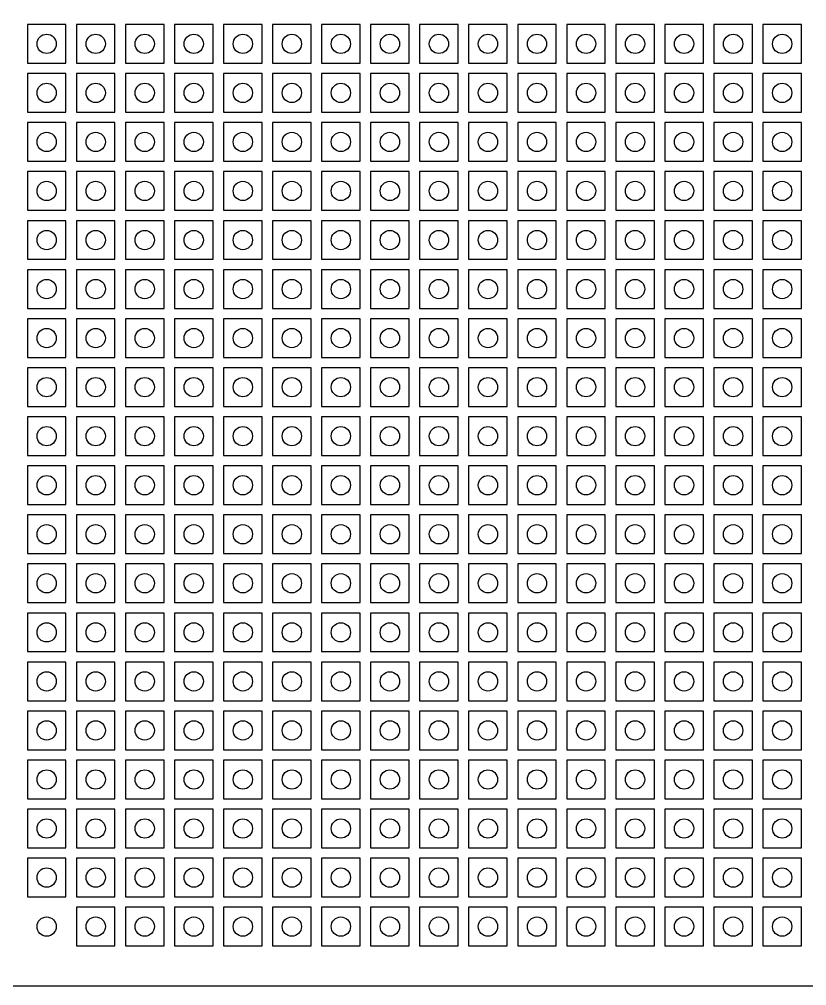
# Model space of a CAD drawing. Header units: millimetres. Extents: x 0 to 526, y 0 to 196.
# Drawn here: x 80 to 120.8, y 0 to 50 of the extents above; entities that cross this region are included whole.
import ezdxf

# ---------------------------------------------------------------- set-up
doc = ezdxf.new("R2010")
doc.units = ezdxf.units.MM

msp = doc.modelspace()

# ---------------------------------------------------------------- linework, layer by layer
for points in [[(0, 0), (0, 0), (160, 0), (160, 0), (160, 100), (160, 100), (0, 100), (0, 100)], [(80.416, 47.78), (80.416, 47.78), (82.416, 47.78), (82.416, 47.78), (82.416, 49.78), (82.416, 49.78), (80.416, 49.78), (80.416, 49.78)], [(82.956, 47.78), (82.956, 47.78), (84.956, 47.78), (84.956, 47.78), (84.956, 49.78), (84.956, 49.78), (82.956, 49.78), (82.956, 49.78)], [(85.496, 47.78), (85.496, 47.78), (87.496, 47.78), (87.496, 47.78), (87.496, 49.78), (87.496, 49.78), (85.496, 49.78), (85.496, 49.78)], [(88.036, 47.78), (88.036, 47.78), (90.036, 47.78), (90.036, 47.78), (90.036, 49.78), (90.036, 49.78), (88.036, 49.78), (88.036, 49.78)], [(90.576, 47.78), (90.576, 47.78), (92.576, 47.78), (92.576, 47.78), (92.576, 49.78), (92.576, 49.78), (90.576, 49.78), (90.576, 49.78)], [(93.116, 47.78), (93.116, 47.78), (95.116, 47.78), (95.116, 47.78), (95.116, 49.78), (95.116, 49.78), (93.116, 49.78), (93.116, 49.78)], [(95.656, 47.78), (95.656, 47.78), (97.656, 47.78), (97.656, 47.78), (97.656, 49.78), (97.656, 49.78), (95.656, 49.78), (95.656, 49.78)], [(98.196, 47.78), (98.196, 47.78), (100.196, 47.78), (100.196, 47.78), (100.196, 49.78), (100.196, 49.78), (98.196, 49.78), (98.196, 49.78)], [(100.736, 47.78), (100.736, 47.78), (102.736, 47.78), (102.736, 47.78), (102.736, 49.78), (102.736, 49.78), (100.736, 49.78), (100.736, 49.78)], [(103.276, 47.78), (103.276, 47.78), (105.276, 47.78), (105.276, 47.78), (105.276, 49.78), (105.276, 49.78), (103.276, 49.78), (103.276, 49.78)], [(105.816, 47.78), (105.816, 47.78), (107.816, 47.78), (107.816, 47.78), (107.816, 49.78), (107.816, 49.78), (105.816, 49.78), (105.816, 49.78)], [(108.356, 47.78), (108.356, 47.78), (110.356, 47.78), (110.356, 47.78), (110.356, 49.78), (110.356, 49.78), (108.356, 49.78), (108.356, 49.78)], [(110.896, 47.78), (110.896, 47.78), (112.896, 47.78), (112.896, 47.78), (112.896, 49.78), (112.896, 49.78), (110.896, 49.78), (110.896, 49.78)], [(113.436, 47.78), (113.436, 47.78), (115.436, 47.78), (115.436, 47.78), (115.436, 49.78), (115.436, 49.78), (113.436, 49.78), (113.436, 49.78)], [(115.976, 47.78), (115.976, 47.78), (117.976, 47.78), (117.976, 47.78), (117.976, 49.78), (117.976, 49.78), (115.976, 49.78), (115.976, 49.78)], [(118.516, 47.78), (118.516, 47.78), (120.516, 47.78), (120.516, 47.78), (120.516, 49.78), (120.516, 49.78), (118.516, 49.78), (118.516, 49.78)], [(80.416, 45.24), (80.416, 45.24), (82.416, 45.24), (82.416, 45.24), (82.416, 47.24), (82.416, 47.24), (80.416, 47.24), (80.416, 47.24)], [(82.956, 45.24), (82.956, 45.24), (84.956, 45.24), (84.956, 45.24), (84.956, 47.24), (84.956, 47.24), (82.956, 47.24), (82.956, 47.24)], [(85.496, 45.24), (85.496, 45.24), (87.496, 45.24), (87.496, 45.24), (87.496, 47.24), (87.496, 47.24), (85.496, 47.24), (85.496, 47.24)], [(88.036, 45.24), (88.036, 45.24), (90.036, 45.24), (90.036, 45.24), (90.036, 47.24), (90.036, 47.24), (88.036, 47.24), (88.036, 47.24)], [(90.576, 45.24), (90.576, 45.24), (92.576, 45.24), (92.576, 45.24), (92.576, 47.24), (92.576, 47.24), (90.576, 47.24), (90.576, 47.24)], [(93.116, 45.24), (93.116, 45.24), (95.116, 45.24), (95.116, 45.24), (95.116, 47.24), (95.116, 47.24), (93.116, 47.24), (93.116, 47.24)], [(95.656, 45.24), (95.656, 45.24), (97.656, 45.24), (97.656, 45.24), (97.656, 47.24), (97.656, 47.24), (95.656, 47.24), (95.656, 47.24)], [(98.196, 45.24), (98.196, 45.24), (100.196, 45.24), (100.196, 45.24), (100.196, 47.24), (100.196, 47.24), (98.196, 47.24), (98.196, 47.24)], [(100.736, 45.24), (100.736, 45.24), (102.736, 45.24), (102.736, 45.24), (102.736, 47.24), (102.736, 47.24), (100.736, 47.24), (100.736, 47.24)], [(103.276, 45.24), (103.276, 45.24), (105.276, 45.24), (105.276, 45.24), (105.276, 47.24), (105.276, 47.24), (103.276, 47.24), (103.276, 47.24)], [(105.816, 45.24), (105.816, 45.24), (107.816, 45.24), (107.816, 45.24), (107.816, 47.24), (107.816, 47.24), (105.816, 47.24), (105.816, 47.24)], [(108.356, 45.24), (108.356, 45.24), (110.356, 45.24), (110.356, 45.24), (110.356, 47.24), (110.356, 47.24), (108.356, 47.24), (108.356, 47.24)], [(110.896, 45.24), (110.896, 45.24), (112.896, 45.24), (112.896, 45.24), (112.896, 47.24), (112.896, 47.24), (110.896, 47.24), (110.896, 47.24)], [(113.436, 45.24), (113.436, 45.24), (115.436, 45.24), (115.436, 45.24), (115.436, 47.24), (115.436, 47.24), (113.436, 47.24), (113.436, 47.24)], [(115.976, 45.24), (115.976, 45.24), (117.976, 45.24), (117.976, 45.24), (117.976, 47.24), (117.976, 47.24), (115.976, 47.24), (115.976, 47.24)], [(118.516, 45.24), (118.516, 45.24), (120.516, 45.24), (120.516, 45.24), (120.516, 47.24), (120.516, 47.24), (118.516, 47.24), (118.516, 47.24)], [(80.416, 42.7), (80.416, 42.7), (82.416, 42.7), (82.416, 42.7), (82.416, 44.7), (82.416, 44.7), (80.416, 44.7), (80.416, 44.7)], [(82.956, 42.7), (82.956, 42.7), (84.956, 42.7), (84.956, 42.7), (84.956, 44.7), (84.956, 44.7), (82.956, 44.7), (82.956, 44.7)], [(85.496, 42.7), (85.496, 42.7), (87.496, 42.7), (87.496, 42.7), (87.496, 44.7), (87.496, 44.7), (85.496, 44.7), (85.496, 44.7)], [(88.036, 42.7), (88.036, 42.7), (90.036, 42.7), (90.036, 42.7), (90.036, 44.7), (90.036, 44.7), (88.036, 44.7), (88.036, 44.7)], [(90.576, 42.7), (90.576, 42.7), (92.576, 42.7), (92.576, 42.7), (92.576, 44.7), (92.576, 44.7), (90.576, 44.7), (90.576, 44.7)], [(93.116, 42.7), (93.116, 42.7), (95.116, 42.7), (95.116, 42.7), (95.116, 44.7), (95.116, 44.7), (93.116, 44.7), (93.116, 44.7)], [(95.656, 42.7), (95.656, 42.7), (97.656, 42.7), (97.656, 42.7), (97.656, 44.7), (97.656, 44.7), (95.656, 44.7), (95.656, 44.7)], [(98.196, 42.7), (98.196, 42.7), (100.196, 42.7), (100.196, 42.7), (100.196, 44.7), (100.196, 44.7), (98.196, 44.7), (98.196, 44.7)], [(100.736, 42.7), (100.736, 42.7), (102.736, 42.7), (102.736, 42.7), (102.736, 44.7), (102.736, 44.7), (100.736, 44.7), (100.736, 44.7)], [(103.276, 42.7), (103.276, 42.7), (105.276, 42.7), (105.276, 42.7), (105.276, 44.7), (105.276, 44.7), (103.276, 44.7), (103.276, 44.7)], [(105.816, 42.7), (105.816, 42.7), (107.816, 42.7), (107.816, 42.7), (107.816, 44.7), (107.816, 44.7), (105.816, 44.7), (105.816, 44.7)], [(108.356, 42.7), (108.356, 42.7), (110.356, 42.7), (110.356, 42.7), (110.356, 44.7), (110.356, 44.7), (108.356, 44.7), (108.356, 44.7)], [(110.896, 42.7), (110.896, 42.7), (112.896, 42.7), (112.896, 42.7), (112.896, 44.7), (112.896, 44.7), (110.896, 44.7), (110.896, 44.7)], [(113.436, 42.7), (113.436, 42.7), (115.436, 42.7), (115.436, 42.7), (115.436, 44.7), (115.436, 44.7), (113.436, 44.7), (113.436, 44.7)], [(115.976, 42.7), (115.976, 42.7), (117.976, 42.7), (117.976, 42.7), (117.976, 44.7), (117.976, 44.7), (115.976, 44.7), (115.976, 44.7)], [(118.516, 42.7), (118.516, 42.7), (120.516, 42.7), (120.516, 42.7), (120.516, 44.7), (120.516, 44.7), (118.516, 44.7), (118.516, 44.7)], [(80.416, 40.16), (80.416, 40.16), (82.416, 40.16), (82.416, 40.16), (82.416, 42.16), (82.416, 42.16), (80.416, 42.16), (80.416, 42.16)], [(82.956, 40.16), (82.956, 40.16), (84.956, 40.16), (84.956, 40.16), (84.956, 42.16), (84.956, 42.16), (82.956, 42.16), (82.956, 42.16)], [(85.496, 40.16), (85.496, 40.16), (87.496, 40.16), (87.496, 40.16), (87.496, 42.16), (87.496, 42.16), (85.496, 42.16), (85.496, 42.16)], [(88.036, 40.16), (88.036, 40.16), (90.036, 40.16), (90.036, 40.16), (90.036, 42.16), (90.036, 42.16), (88.036, 42.16), (88.036, 42.16)], [(90.576, 40.16), (90.576, 40.16), (92.576, 40.16), (92.576, 40.16), (92.576, 42.16), (92.576, 42.16), (90.576, 42.16), (90.576, 42.16)], [(93.116, 40.16), (93.116, 40.16), (95.116, 40.16), (95.116, 40.16), (95.116, 42.16), (95.116, 42.16), (93.116, 42.16), (93.116, 42.16)], [(95.656, 40.16), (95.656, 40.16), (97.656, 40.16), (97.656, 40.16), (97.656, 42.16), (97.656, 42.16), (95.656, 42.16), (95.656, 42.16)], [(98.196, 40.16), (98.196, 40.16), (100.196, 40.16), (100.196, 40.16), (100.196, 42.16), (100.196, 42.16), (98.196, 42.16), (98.196, 42.16)], [(100.736, 40.16), (100.736, 40.16), (102.736, 40.16), (102.736, 40.16), (102.736, 42.16), (102.736, 42.16), (100.736, 42.16), (100.736, 42.16)], [(103.276, 40.16), (103.276, 40.16), (105.276, 40.16), (105.276, 40.16), (105.276, 42.16), (105.276, 42.16), (103.276, 42.16), (103.276, 42.16)], [(105.816, 40.16), (105.816, 40.16), (107.816, 40.16), (107.816, 40.16), (107.816, 42.16), (107.816, 42.16), (105.816, 42.16), (105.816, 42.16)], [(108.356, 40.16), (108.356, 40.16), (110.356, 40.16), (110.356, 40.16), (110.356, 42.16), (110.356, 42.16), (108.356, 42.16), (108.356, 42.16)], [(110.896, 40.16), (110.896, 40.16), (112.896, 40.16), (112.896, 40.16), (112.896, 42.16), (112.896, 42.16), (110.896, 42.16), (110.896, 42.16)], [(113.436, 40.16), (113.436, 40.16), (115.436, 40.16), (115.436, 40.16), (115.436, 42.16), (115.436, 42.16), (113.436, 42.16), (113.436, 42.16)], [(115.976, 40.16), (115.976, 40.16), (117.976, 40.16), (117.976, 40.16), (117.976, 42.16), (117.976, 42.16), (115.976, 42.16), (115.976, 42.16)], [(118.516, 40.16), (118.516, 40.16), (120.516, 40.16), (120.516, 40.16), (120.516, 42.16), (120.516, 42.16), (118.516, 42.16), (118.516, 42.16)], [(80.416, 37.62), (80.416, 37.62), (82.416, 37.62), (82.416, 37.62), (82.416, 39.62), (82.416, 39.62), (80.416, 39.62), (80.416, 39.62)], [(82.956, 37.62), (82.956, 37.62), (84.956, 37.62), (84.956, 37.62), (84.956, 39.62), (84.956, 39.62), (82.956, 39.62), (82.956, 39.62)], [(85.496, 37.62), (85.496, 37.62), (87.496, 37.62), (87.496, 37.62), (87.496, 39.62), (87.496, 39.62), (85.496, 39.62), (85.496, 39.62)], [(88.036, 37.62), (88.036, 37.62), (90.036, 37.62), (90.036, 37.62), (90.036, 39.62), (90.036, 39.62), (88.036, 39.62), (88.036, 39.62)], [(90.576, 37.62), (90.576, 37.62), (92.576, 37.62), (92.576, 37.62), (92.576, 39.62), (92.576, 39.62), (90.576, 39.62), (90.576, 39.62)], [(93.116, 37.62), (93.116, 37.62), (95.116, 37.62), (95.116, 37.62), (95.116, 39.62), (95.116, 39.62), (93.116, 39.62), (93.116, 39.62)], [(95.656, 37.62), (95.656, 37.62), (97.656, 37.62), (97.656, 37.62), (97.656, 39.62), (97.656, 39.62), (95.656, 39.62), (95.656, 39.62)], [(98.196, 37.62), (98.196, 37.62), (100.196, 37.62), (100.196, 37.62), (100.196, 39.62), (100.196, 39.62), (98.196, 39.62), (98.196, 39.62)], [(100.736, 37.62), (100.736, 37.62), (102.736, 37.62), (102.736, 37.62), (102.736, 39.62), (102.736, 39.62), (100.736, 39.62), (100.736, 39.62)], [(103.276, 37.62), (103.276, 37.62), (105.276, 37.62), (105.276, 37.62), (105.276, 39.62), (105.276, 39.62), (103.276, 39.62), (103.276, 39.62)], [(105.816, 37.62), (105.816, 37.62), (107.816, 37.62), (107.816, 37.62), (107.816, 39.62), (107.816, 39.62), (105.816, 39.62), (105.816, 39.62)], [(108.356, 37.62), (108.356, 37.62), (110.356, 37.62), (110.356, 37.62), (110.356, 39.62), (110.356, 39.62), (108.356, 39.62), (108.356, 39.62)], [(110.896, 37.62), (110.896, 37.62), (112.896, 37.62), (112.896, 37.62), (112.896, 39.62), (112.896, 39.62), (110.896, 39.62), (110.896, 39.62)], [(113.436, 37.62), (113.436, 37.62), (115.436, 37.62), (115.436, 37.62), (115.436, 39.62), (115.436, 39.62), (113.436, 39.62), (113.436, 39.62)], [(115.976, 37.62), (115.976, 37.62), (117.976, 37.62), (117.976, 37.62), (117.976, 39.62), (117.976, 39.62), (115.976, 39.62), (115.976, 39.62)], [(118.516, 37.62), (118.516, 37.62), (120.516, 37.62), (120.516, 37.62), (120.516, 39.62), (120.516, 39.62), (118.516, 39.62), (118.516, 39.62)], [(80.416, 35.08), (80.416, 35.08), (82.416, 35.08), (82.416, 35.08), (82.416, 37.08), (82.416, 37.08), (80.416, 37.08), (80.416, 37.08)], [(82.956, 35.08), (82.956, 35.08), (84.956, 35.08), (84.956, 35.08), (84.956, 37.08), (84.956, 37.08), (82.956, 37.08), (82.956, 37.08)], [(85.496, 35.08), (85.496, 35.08), (87.496, 35.08), (87.496, 35.08), (87.496, 37.08), (87.496, 37.08), (85.496, 37.08), (85.496, 37.08)], [(88.036, 35.08), (88.036, 35.08), (90.036, 35.08), (90.036, 35.08), (90.036, 37.08), (90.036, 37.08), (88.036, 37.08), (88.036, 37.08)], [(90.576, 35.08), (90.576, 35.08), (92.576, 35.08), (92.576, 35.08), (92.576, 37.08), (92.576, 37.08), (90.576, 37.08), (90.576, 37.08)], [(93.116, 35.08), (93.116, 35.08), (95.116, 35.08), (95.116, 35.08), (95.116, 37.08), (95.116, 37.08), (93.116, 37.08), (93.116, 37.08)], [(95.656, 35.08), (95.656, 35.08), (97.656, 35.08), (97.656, 35.08), (97.656, 37.08), (97.656, 37.08), (95.656, 37.08), (95.656, 37.08)], [(98.196, 35.08), (98.196, 35.08), (100.196, 35.08), (100.196, 35.08), (100.196, 37.08), (100.196, 37.08), (98.196, 37.08), (98.196, 37.08)], [(100.736, 35.08), (100.736, 35.08), (102.736, 35.08), (102.736, 35.08), (102.736, 37.08), (102.736, 37.08), (100.736, 37.08), (100.736, 37.08)], [(103.276, 35.08), (103.276, 35.08), (105.276, 35.08), (105.276, 35.08), (105.276, 37.08), (105.276, 37.08), (103.276, 37.08), (103.276, 37.08)], [(105.816, 35.08), (105.816, 35.08), (107.816, 35.08), (107.816, 35.08), (107.816, 37.08), (107.816, 37.08), (105.816, 37.08), (105.816, 37.08)], [(108.356, 35.08), (108.356, 35.08), (110.356, 35.08), (110.356, 35.08), (110.356, 37.08), (110.356, 37.08), (108.356, 37.08), (108.356, 37.08)], [(110.896, 35.08), (110.896, 35.08), (112.896, 35.08), (112.896, 35.08), (112.896, 37.08), (112.896, 37.08), (110.896, 37.08), (110.896, 37.08)], [(113.436, 35.08), (113.436, 35.08), (115.436, 35.08), (115.436, 35.08), (115.436, 37.08), (115.436, 37.08), (113.436, 37.08), (113.436, 37.08)], [(115.976, 35.08), (115.976, 35.08), (117.976, 35.08), (117.976, 35.08), (117.976, 37.08), (117.976, 37.08), (115.976, 37.08), (115.976, 37.08)], [(118.516, 35.08), (118.516, 35.08), (120.516, 35.08), (120.516, 35.08), (120.516, 37.08), (120.516, 37.08), (118.516, 37.08), (118.516, 37.08)], [(80.416, 32.54), (80.416, 32.54), (82.416, 32.54), (82.416, 32.54), (82.416, 34.54), (82.416, 34.54), (80.416, 34.54), (80.416, 34.54)], [(82.956, 32.54), (82.956, 32.54), (84.956, 32.54), (84.956, 32.54), (84.956, 34.54), (84.956, 34.54), (82.956, 34.54), (82.956, 34.54)], [(85.496, 32.54), (85.496, 32.54), (87.496, 32.54), (87.496, 32.54), (87.496, 34.54), (87.496, 34.54), (85.496, 34.54), (85.496, 34.54)], [(88.036, 32.54), (88.036, 32.54), (90.036, 32.54), (90.036, 32.54), (90.036, 34.54), (90.036, 34.54), (88.036, 34.54), (88.036, 34.54)], [(90.576, 32.54), (90.576, 32.54), (92.576, 32.54), (92.576, 32.54), (92.576, 34.54), (92.576, 34.54), (90.576, 34.54), (90.576, 34.54)], [(93.116, 32.54), (93.116, 32.54), (95.116, 32.54), (95.116, 32.54), (95.116, 34.54), (95.116, 34.54), (93.116, 34.54), (93.116, 34.54)], [(95.656, 32.54), (95.656, 32.54), (97.656, 32.54), (97.656, 32.54), (97.656, 34.54), (97.656, 34.54), (95.656, 34.54), (95.656, 34.54)], [(98.196, 32.54), (98.196, 32.54), (100.196, 32.54), (100.196, 32.54), (100.196, 34.54), (100.196, 34.54), (98.196, 34.54), (98.196, 34.54)], [(100.736, 32.54), (100.736, 32.54), (102.736, 32.54), (102.736, 32.54), (102.736, 34.54), (102.736, 34.54), (100.736, 34.54), (100.736, 34.54)], [(103.276, 32.54), (103.276, 32.54), (105.276, 32.54), (105.276, 32.54), (105.276, 34.54), (105.276, 34.54), (103.276, 34.54), (103.276, 34.54)], [(105.816, 32.54), (105.816, 32.54), (107.816, 32.54), (107.816, 32.54), (107.816, 34.54), (107.816, 34.54), (105.816, 34.54), (105.816, 34.54)], [(108.356, 32.54), (108.356, 32.54), (110.356, 32.54), (110.356, 32.54), (110.356, 34.54), (110.356, 34.54), (108.356, 34.54), (108.356, 34.54)], [(110.896, 32.54), (110.896, 32.54), (112.896, 32.54), (112.896, 32.54), (112.896, 34.54), (112.896, 34.54), (110.896, 34.54), (110.896, 34.54)], [(113.436, 32.54), (113.436, 32.54), (115.436, 32.54), (115.436, 32.54), (115.436, 34.54), (115.436, 34.54), (113.436, 34.54), (113.436, 34.54)], [(115.976, 32.54), (115.976, 32.54), (117.976, 32.54), (117.976, 32.54), (117.976, 34.54), (117.976, 34.54), (115.976, 34.54), (115.976, 34.54)], [(118.516, 32.54), (118.516, 32.54), (120.516, 32.54), (120.516, 32.54), (120.516, 34.54), (120.516, 34.54), (118.516, 34.54), (118.516, 34.54)], [(80.416, 30), (80.416, 30), (82.416, 30), (82.416, 30), (82.416, 32), (82.416, 32), (80.416, 32), (80.416, 32)], [(82.956, 30), (82.956, 30), (84.956, 30), (84.956, 30), (84.956, 32), (84.956, 32), (82.956, 32), (82.956, 32)], [(85.496, 30), (85.496, 30), (87.496, 30), (87.496, 30), (87.496, 32), (87.496, 32), (85.496, 32), (85.496, 32)], [(88.036, 30), (88.036, 30), (90.036, 30), (90.036, 30), (90.036, 32), (90.036, 32), (88.036, 32), (88.036, 32)], [(90.576, 30), (90.576, 30), (92.576, 30), (92.576, 30), (92.576, 32), (92.576, 32), (90.576, 32), (90.576, 32)], [(93.116, 30), (93.116, 30), (95.116, 30), (95.116, 30), (95.116, 32), (95.116, 32), (93.116, 32), (93.116, 32)], [(95.656, 30), (95.656, 30), (97.656, 30), (97.656, 30), (97.656, 32), (97.656, 32), (95.656, 32), (95.656, 32)], [(98.196, 30), (98.196, 30), (100.196, 30), (100.196, 30), (100.196, 32), (100.196, 32), (98.196, 32), (98.196, 32)], [(100.736, 30), (100.736, 30), (102.736, 30), (102.736, 30), (102.736, 32), (102.736, 32), (100.736, 32), (100.736, 32)], [(103.276, 30), (103.276, 30), (105.276, 30), (105.276, 30), (105.276, 32), (105.276, 32), (103.276, 32), (103.276, 32)], [(105.816, 30), (105.816, 30), (107.816, 30), (107.816, 30), (107.816, 32), (107.816, 32), (105.816, 32), (105.816, 32)], [(108.356, 30), (108.356, 30), (110.356, 30), (110.356, 30), (110.356, 32), (110.356, 32), (108.356, 32), (108.356, 32)], [(110.896, 30), (110.896, 30), (112.896, 30), (112.896, 30), (112.896, 32), (112.896, 32), (110.896, 32), (110.896, 32)], [(113.436, 30), (113.436, 30), (115.436, 30), (115.436, 30), (115.436, 32), (115.436, 32), (113.436, 32), (113.436, 32)], [(115.976, 30), (115.976, 30), (117.976, 30), (117.976, 30), (117.976, 32), (117.976, 32), (115.976, 32), (115.976, 32)], [(118.516, 30), (118.516, 30), (120.516, 30), (120.516, 30), (120.516, 32), (120.516, 32), (118.516, 32), (118.516, 32)], [(80.416, 27.46), (80.416, 27.46), (82.416, 27.46), (82.416, 27.46), (82.416, 29.46), (82.416, 29.46), (80.416, 29.46), (80.416, 29.46)], [(82.956, 27.46), (82.956, 27.46), (84.956, 27.46), (84.956, 27.46), (84.956, 29.46), (84.956, 29.46), (82.956, 29.46), (82.956, 29.46)], [(85.496, 27.46), (85.496, 27.46), (87.496, 27.46), (87.496, 27.46), (87.496, 29.46), (87.496, 29.46), (85.496, 29.46), (85.496, 29.46)], [(88.036, 27.46), (88.036, 27.46), (90.036, 27.46), (90.036, 27.46), (90.036, 29.46), (90.036, 29.46), (88.036, 29.46), (88.036, 29.46)], [(90.576, 27.46), (90.576, 27.46), (92.576, 27.46), (92.576, 27.46), (92.576, 29.46), (92.576, 29.46), (90.576, 29.46), (90.576, 29.46)], [(93.116, 27.46), (93.116, 27.46), (95.116, 27.46), (95.116, 27.46), (95.116, 29.46), (95.116, 29.46), (93.116, 29.46), (93.116, 29.46)], [(95.656, 27.46), (95.656, 27.46), (97.656, 27.46), (97.656, 27.46), (97.656, 29.46), (97.656, 29.46), (95.656, 29.46), (95.656, 29.46)], [(98.196, 27.46), (98.196, 27.46), (100.196, 27.46), (100.196, 27.46), (100.196, 29.46), (100.196, 29.46), (98.196, 29.46), (98.196, 29.46)], [(100.736, 27.46), (100.736, 27.46), (102.736, 27.46), (102.736, 27.46), (102.736, 29.46), (102.736, 29.46), (100.736, 29.46), (100.736, 29.46)], [(103.276, 27.46), (103.276, 27.46), (105.276, 27.46), (105.276, 27.46), (105.276, 29.46), (105.276, 29.46), (103.276, 29.46), (103.276, 29.46)], [(105.816, 27.46), (105.816, 27.46), (107.816, 27.46), (107.816, 27.46), (107.816, 29.46), (107.816, 29.46), (105.816, 29.46), (105.816, 29.46)], [(108.356, 27.46), (108.356, 27.46), (110.356, 27.46), (110.356, 27.46), (110.356, 29.46), (110.356, 29.46), (108.356, 29.46), (108.356, 29.46)], [(110.896, 27.46), (110.896, 27.46), (112.896, 27.46), (112.896, 27.46), (112.896, 29.46), (112.896, 29.46), (110.896, 29.46), (110.896, 29.46)], [(113.436, 27.46), (113.436, 27.46), (115.436, 27.46), (115.436, 27.46), (115.436, 29.46), (115.436, 29.46), (113.436, 29.46), (113.436, 29.46)], [(115.976, 27.46), (115.976, 27.46), (117.976, 27.46), (117.976, 27.46), (117.976, 29.46), (117.976, 29.46), (115.976, 29.46), (115.976, 29.46)], [(118.516, 27.46), (118.516, 27.46), (120.516, 27.46), (120.516, 27.46), (120.516, 29.46), (120.516, 29.46), (118.516, 29.46), (118.516, 29.46)], [(80.416, 24.92), (80.416, 24.92), (82.416, 24.92), (82.416, 24.92), (82.416, 26.92), (82.416, 26.92), (80.416, 26.92), (80.416, 26.92)], [(82.956, 24.92), (82.956, 24.92), (84.956, 24.92), (84.956, 24.92), (84.956, 26.92), (84.956, 26.92), (82.956, 26.92), (82.956, 26.92)], [(85.496, 24.92), (85.496, 24.92), (87.496, 24.92), (87.496, 24.92), (87.496, 26.92), (87.496, 26.92), (85.496, 26.92), (85.496, 26.92)], [(88.036, 24.92), (88.036, 24.92), (90.036, 24.92), (90.036, 24.92), (90.036, 26.92), (90.036, 26.92), (88.036, 26.92), (88.036, 26.92)], [(90.576, 24.92), (90.576, 24.92), (92.576, 24.92), (92.576, 24.92), (92.576, 26.92), (92.576, 26.92), (90.576, 26.92), (90.576, 26.92)], [(93.116, 24.92), (93.116, 24.92), (95.116, 24.92), (95.116, 24.92), (95.116, 26.92), (95.116, 26.92), (93.116, 26.92), (93.116, 26.92)], [(95.656, 24.92), (95.656, 24.92), (97.656, 24.92), (97.656, 24.92), (97.656, 26.92), (97.656, 26.92), (95.656, 26.92), (95.656, 26.92)], [(98.196, 24.92), (98.196, 24.92), (100.196, 24.92), (100.196, 24.92), (100.196, 26.92), (100.196, 26.92), (98.196, 26.92), (98.196, 26.92)], [(100.736, 24.92), (100.736, 24.92), (102.736, 24.92), (102.736, 24.92), (102.736, 26.92), (102.736, 26.92), (100.736, 26.92), (100.736, 26.92)], [(103.276, 24.92), (103.276, 24.92), (105.276, 24.92), (105.276, 24.92), (105.276, 26.92), (105.276, 26.92), (103.276, 26.92), (103.276, 26.92)], [(105.816, 24.92), (105.816, 24.92), (107.816, 24.92), (107.816, 24.92), (107.816, 26.92), (107.816, 26.92), (105.816, 26.92), (105.816, 26.92)], [(108.356, 24.92), (108.356, 24.92), (110.356, 24.92), (110.356, 24.92), (110.356, 26.92), (110.356, 26.92), (108.356, 26.92), (108.356, 26.92)], [(110.896, 24.92), (110.896, 24.92), (112.896, 24.92), (112.896, 24.92), (112.896, 26.92), (112.896, 26.92), (110.896, 26.92), (110.896, 26.92)], [(113.436, 24.92), (113.436, 24.92), (115.436, 24.92), (115.436, 24.92), (115.436, 26.92), (115.436, 26.92), (113.436, 26.92), (113.436, 26.92)], [(115.976, 24.92), (115.976, 24.92), (117.976, 24.92), (117.976, 24.92), (117.976, 26.92), (117.976, 26.92), (115.976, 26.92), (115.976, 26.92)], [(118.516, 24.92), (118.516, 24.92), (120.516, 24.92), (120.516, 24.92), (120.516, 26.92), (120.516, 26.92), (118.516, 26.92), (118.516, 26.92)], [(80.416, 22.38), (80.416, 22.38), (82.416, 22.38), (82.416, 22.38), (82.416, 24.38), (82.416, 24.38), (80.416, 24.38), (80.416, 24.38)], [(82.956, 22.38), (82.956, 22.38), (84.956, 22.38), (84.956, 22.38), (84.956, 24.38), (84.956, 24.38), (82.956, 24.38), (82.956, 24.38)], [(85.496, 22.38), (85.496, 22.38), (87.496, 22.38), (87.496, 22.38), (87.496, 24.38), (87.496, 24.38), (85.496, 24.38), (85.496, 24.38)], [(88.036, 22.38), (88.036, 22.38), (90.036, 22.38), (90.036, 22.38), (90.036, 24.38), (90.036, 24.38), (88.036, 24.38), (88.036, 24.38)], [(90.576, 22.38), (90.576, 22.38), (92.576, 22.38), (92.576, 22.38), (92.576, 24.38), (92.576, 24.38), (90.576, 24.38), (90.576, 24.38)], [(93.116, 22.38), (93.116, 22.38), (95.116, 22.38), (95.116, 22.38), (95.116, 24.38), (95.116, 24.38), (93.116, 24.38), (93.116, 24.38)], [(95.656, 22.38), (95.656, 22.38), (97.656, 22.38), (97.656, 22.38), (97.656, 24.38), (97.656, 24.38), (95.656, 24.38), (95.656, 24.38)], [(98.196, 22.38), (98.196, 22.38), (100.196, 22.38), (100.196, 22.38), (100.196, 24.38), (100.196, 24.38), (98.196, 24.38), (98.196, 24.38)], [(100.736, 22.38), (100.736, 22.38), (102.736, 22.38), (102.736, 22.38), (102.736, 24.38), (102.736, 24.38), (100.736, 24.38), (100.736, 24.38)], [(103.276, 22.38), (103.276, 22.38), (105.276, 22.38), (105.276, 22.38), (105.276, 24.38), (105.276, 24.38), (103.276, 24.38), (103.276, 24.38)], [(105.816, 22.38), (105.816, 22.38), (107.816, 22.38), (107.816, 22.38), (107.816, 24.38), (107.816, 24.38), (105.816, 24.38), (105.816, 24.38)], [(108.356, 22.38), (108.356, 22.38), (110.356, 22.38), (110.356, 22.38), (110.356, 24.38), (110.356, 24.38), (108.356, 24.38), (108.356, 24.38)], [(110.896, 22.38), (110.896, 22.38), (112.896, 22.38), (112.896, 22.38), (112.896, 24.38), (112.896, 24.38), (110.896, 24.38), (110.896, 24.38)], [(113.436, 22.38), (113.436, 22.38), (115.436, 22.38), (115.436, 22.38), (115.436, 24.38), (115.436, 24.38), (113.436, 24.38), (113.436, 24.38)], [(115.976, 22.38), (115.976, 22.38), (117.976, 22.38), (117.976, 22.38), (117.976, 24.38), (117.976, 24.38), (115.976, 24.38), (115.976, 24.38)], [(118.516, 22.38), (118.516, 22.38), (120.516, 22.38), (120.516, 22.38), (120.516, 24.38), (120.516, 24.38), (118.516, 24.38), (118.516, 24.38)], [(80.416, 19.84), (80.416, 19.84), (82.416, 19.84), (82.416, 19.84), (82.416, 21.84), (82.416, 21.84), (80.416, 21.84), (80.416, 21.84)], [(82.956, 19.84), (82.956, 19.84), (84.956, 19.84), (84.956, 19.84), (84.956, 21.84), (84.956, 21.84), (82.956, 21.84), (82.956, 21.84)], [(85.496, 19.84), (85.496, 19.84), (87.496, 19.84), (87.496, 19.84), (87.496, 21.84), (87.496, 21.84), (85.496, 21.84), (85.496, 21.84)], [(88.036, 19.84), (88.036, 19.84), (90.036, 19.84), (90.036, 19.84), (90.036, 21.84), (90.036, 21.84), (88.036, 21.84), (88.036, 21.84)], [(90.576, 19.84), (90.576, 19.84), (92.576, 19.84), (92.576, 19.84), (92.576, 21.84), (92.576, 21.84), (90.576, 21.84), (90.576, 21.84)], [(93.116, 19.84), (93.116, 19.84), (95.116, 19.84), (95.116, 19.84), (95.116, 21.84), (95.116, 21.84), (93.116, 21.84), (93.116, 21.84)], [(95.656, 19.84), (95.656, 19.84), (97.656, 19.84), (97.656, 19.84), (97.656, 21.84), (97.656, 21.84), (95.656, 21.84), (95.656, 21.84)], [(98.196, 19.84), (98.196, 19.84), (100.196, 19.84), (100.196, 19.84), (100.196, 21.84), (100.196, 21.84), (98.196, 21.84), (98.196, 21.84)], [(100.736, 19.84), (100.736, 19.84), (102.736, 19.84), (102.736, 19.84), (102.736, 21.84), (102.736, 21.84), (100.736, 21.84), (100.736, 21.84)], [(103.276, 19.84), (103.276, 19.84), (105.276, 19.84), (105.276, 19.84), (105.276, 21.84), (105.276, 21.84), (103.276, 21.84), (103.276, 21.84)], [(105.816, 19.84), (105.816, 19.84), (107.816, 19.84), (107.816, 19.84), (107.816, 21.84), (107.816, 21.84), (105.816, 21.84), (105.816, 21.84)], [(108.356, 19.84), (108.356, 19.84), (110.356, 19.84), (110.356, 19.84), (110.356, 21.84), (110.356, 21.84), (108.356, 21.84), (108.356, 21.84)], [(110.896, 19.84), (110.896, 19.84), (112.896, 19.84), (112.896, 19.84), (112.896, 21.84), (112.896, 21.84), (110.896, 21.84), (110.896, 21.84)], [(113.436, 19.84), (113.436, 19.84), (115.436, 19.84), (115.436, 19.84), (115.436, 21.84), (115.436, 21.84), (113.436, 21.84), (113.436, 21.84)], [(115.976, 19.84), (115.976, 19.84), (117.976, 19.84), (117.976, 19.84), (117.976, 21.84), (117.976, 21.84), (115.976, 21.84), (115.976, 21.84)], [(118.516, 19.84), (118.516, 19.84), (120.516, 19.84), (120.516, 19.84), (120.516, 21.84), (120.516, 21.84), (118.516, 21.84), (118.516, 21.84)], [(80.416, 17.3), (80.416, 17.3), (82.416, 17.3), (82.416, 17.3), (82.416, 19.3), (82.416, 19.3), (80.416, 19.3), (80.416, 19.3)], [(82.956, 17.3), (82.956, 17.3), (84.956, 17.3), (84.956, 17.3), (84.956, 19.3), (84.956, 19.3), (82.956, 19.3), (82.956, 19.3)], [(85.496, 17.3), (85.496, 17.3), (87.496, 17.3), (87.496, 17.3), (87.496, 19.3), (87.496, 19.3), (85.496, 19.3), (85.496, 19.3)], [(88.036, 17.3), (88.036, 17.3), (90.036, 17.3), (90.036, 17.3), (90.036, 19.3), (90.036, 19.3), (88.036, 19.3), (88.036, 19.3)], [(90.576, 17.3), (90.576, 17.3), (92.576, 17.3), (92.576, 17.3), (92.576, 19.3), (92.576, 19.3), (90.576, 19.3), (90.576, 19.3)], [(93.116, 17.3), (93.116, 17.3), (95.116, 17.3), (95.116, 17.3), (95.116, 19.3), (95.116, 19.3), (93.116, 19.3), (93.116, 19.3)], [(95.656, 17.3), (95.656, 17.3), (97.656, 17.3), (97.656, 17.3), (97.656, 19.3), (97.656, 19.3), (95.656, 19.3), (95.656, 19.3)], [(98.196, 17.3), (98.196, 17.3), (100.196, 17.3), (100.196, 17.3), (100.196, 19.3), (100.196, 19.3), (98.196, 19.3), (98.196, 19.3)], [(100.736, 17.3), (100.736, 17.3), (102.736, 17.3), (102.736, 17.3), (102.736, 19.3), (102.736, 19.3), (100.736, 19.3), (100.736, 19.3)], [(103.276, 17.3), (103.276, 17.3), (105.276, 17.3), (105.276, 17.3), (105.276, 19.3), (105.276, 19.3), (103.276, 19.3), (103.276, 19.3)], [(105.816, 17.3), (105.816, 17.3), (107.816, 17.3), (107.816, 17.3), (107.816, 19.3), (107.816, 19.3), (105.816, 19.3), (105.816, 19.3)], [(108.356, 17.3), (108.356, 17.3), (110.356, 17.3), (110.356, 17.3), (110.356, 19.3), (110.356, 19.3), (108.356, 19.3), (108.356, 19.3)], [(110.896, 17.3), (110.896, 17.3), (112.896, 17.3), (112.896, 17.3), (112.896, 19.3), (112.896, 19.3), (110.896, 19.3), (110.896, 19.3)], [(113.436, 17.3), (113.436, 17.3), (115.436, 17.3), (115.436, 17.3), (115.436, 19.3), (115.436, 19.3), (113.436, 19.3), (113.436, 19.3)], [(115.976, 17.3), (115.976, 17.3), (117.976, 17.3), (117.976, 17.3), (117.976, 19.3), (117.976, 19.3), (115.976, 19.3), (115.976, 19.3)], [(118.516, 17.3), (118.516, 17.3), (120.516, 17.3), (120.516, 17.3), (120.516, 19.3), (120.516, 19.3), (118.516, 19.3), (118.516, 19.3)], [(80.416, 14.76), (80.416, 14.76), (82.416, 14.76), (82.416, 14.76), (82.416, 16.76), (82.416, 16.76), (80.416, 16.76), (80.416, 16.76)], [(82.956, 14.76), (82.956, 14.76), (84.956, 14.76), (84.956, 14.76), (84.956, 16.76), (84.956, 16.76), (82.956, 16.76), (82.956, 16.76)], [(85.496, 14.76), (85.496, 14.76), (87.496, 14.76), (87.496, 14.76), (87.496, 16.76), (87.496, 16.76), (85.496, 16.76), (85.496, 16.76)], [(88.036, 14.76), (88.036, 14.76), (90.036, 14.76), (90.036, 14.76), (90.036, 16.76), (90.036, 16.76), (88.036, 16.76), (88.036, 16.76)], [(90.576, 14.76), (90.576, 14.76), (92.576, 14.76), (92.576, 14.76), (92.576, 16.76), (92.576, 16.76), (90.576, 16.76), (90.576, 16.76)], [(93.116, 14.76), (93.116, 14.76), (95.116, 14.76), (95.116, 14.76), (95.116, 16.76), (95.116, 16.76), (93.116, 16.76), (93.116, 16.76)], [(95.656, 14.76), (95.656, 14.76), (97.656, 14.76), (97.656, 14.76), (97.656, 16.76), (97.656, 16.76), (95.656, 16.76), (95.656, 16.76)], [(98.196, 14.76), (98.196, 14.76), (100.196, 14.76), (100.196, 14.76), (100.196, 16.76), (100.196, 16.76), (98.196, 16.76), (98.196, 16.76)], [(100.736, 14.76), (100.736, 14.76), (102.736, 14.76), (102.736, 14.76), (102.736, 16.76), (102.736, 16.76), (100.736, 16.76), (100.736, 16.76)], [(103.276, 14.76), (103.276, 14.76), (105.276, 14.76), (105.276, 14.76), (105.276, 16.76), (105.276, 16.76), (103.276, 16.76), (103.276, 16.76)], [(105.816, 14.76), (105.816, 14.76), (107.816, 14.76), (107.816, 14.76), (107.816, 16.76), (107.816, 16.76), (105.816, 16.76), (105.816, 16.76)], [(108.356, 14.76), (108.356, 14.76), (110.356, 14.76), (110.356, 14.76), (110.356, 16.76), (110.356, 16.76), (108.356, 16.76), (108.356, 16.76)], [(110.896, 14.76), (110.896, 14.76), (112.896, 14.76), (112.896, 14.76), (112.896, 16.76), (112.896, 16.76), (110.896, 16.76), (110.896, 16.76)], [(113.436, 14.76), (113.436, 14.76), (115.436, 14.76), (115.436, 14.76), (115.436, 16.76), (115.436, 16.76), (113.436, 16.76), (113.436, 16.76)], [(115.976, 14.76), (115.976, 14.76), (117.976, 14.76), (117.976, 14.76), (117.976, 16.76), (117.976, 16.76), (115.976, 16.76), (115.976, 16.76)], [(118.516, 14.76), (118.516, 14.76), (120.516, 14.76), (120.516, 14.76), (120.516, 16.76), (120.516, 16.76), (118.516, 16.76), (118.516, 16.76)], [(80.416, 12.22), (80.416, 12.22), (82.416, 12.22), (82.416, 12.22), (82.416, 14.22), (82.416, 14.22), (80.416, 14.22), (80.416, 14.22)], [(82.956, 12.22), (82.956, 12.22), (84.956, 12.22), (84.956, 12.22), (84.956, 14.22), (84.956, 14.22), (82.956, 14.22), (82.956, 14.22)], [(85.496, 12.22), (85.496, 12.22), (87.496, 12.22), (87.496, 12.22), (87.496, 14.22), (87.496, 14.22), (85.496, 14.22), (85.496, 14.22)], [(88.036, 12.22), (88.036, 12.22), (90.036, 12.22), (90.036, 12.22), (90.036, 14.22), (90.036, 14.22), (88.036, 14.22), (88.036, 14.22)], [(90.576, 12.22), (90.576, 12.22), (92.576, 12.22), (92.576, 12.22), (92.576, 14.22), (92.576, 14.22), (90.576, 14.22), (90.576, 14.22)], [(93.116, 12.22), (93.116, 12.22), (95.116, 12.22), (95.116, 12.22), (95.116, 14.22), (95.116, 14.22), (93.116, 14.22), (93.116, 14.22)], [(95.656, 12.22), (95.656, 12.22), (97.656, 12.22), (97.656, 12.22), (97.656, 14.22), (97.656, 14.22), (95.656, 14.22), (95.656, 14.22)], [(98.196, 12.22), (98.196, 12.22), (100.196, 12.22), (100.196, 12.22), (100.196, 14.22), (100.196, 14.22), (98.196, 14.22), (98.196, 14.22)], [(100.736, 12.22), (100.736, 12.22), (102.736, 12.22), (102.736, 12.22), (102.736, 14.22), (102.736, 14.22), (100.736, 14.22), (100.736, 14.22)], [(103.276, 12.22), (103.276, 12.22), (105.276, 12.22), (105.276, 12.22), (105.276, 14.22), (105.276, 14.22), (103.276, 14.22), (103.276, 14.22)], [(105.816, 12.22), (105.816, 12.22), (107.816, 12.22), (107.816, 12.22), (107.816, 14.22), (107.816, 14.22), (105.816, 14.22), (105.816, 14.22)], [(108.356, 12.22), (108.356, 12.22), (110.356, 12.22), (110.356, 12.22), (110.356, 14.22), (110.356, 14.22), (108.356, 14.22), (108.356, 14.22)], [(110.896, 12.22), (110.896, 12.22), (112.896, 12.22), (112.896, 12.22), (112.896, 14.22), (112.896, 14.22), (110.896, 14.22), (110.896, 14.22)], [(113.436, 12.22), (113.436, 12.22), (115.436, 12.22), (115.436, 12.22), (115.436, 14.22), (115.436, 14.22), (113.436, 14.22), (113.436, 14.22)], [(115.976, 12.22), (115.976, 12.22), (117.976, 12.22), (117.976, 12.22), (117.976, 14.22), (117.976, 14.22), (115.976, 14.22), (115.976, 14.22)], [(118.516, 12.22), (118.516, 12.22), (120.516, 12.22), (120.516, 12.22), (120.516, 14.22), (120.516, 14.22), (118.516, 14.22), (118.516, 14.22)], [(80.416, 9.68), (80.416, 9.68), (82.416, 9.68), (82.416, 9.68), (82.416, 11.68), (82.416, 11.68), (80.416, 11.68), (80.416, 11.68)], [(82.956, 9.68), (82.956, 9.68), (84.956, 9.68), (84.956, 9.68), (84.956, 11.68), (84.956, 11.68), (82.956, 11.68), (82.956, 11.68)], [(85.496, 9.68), (85.496, 9.68), (87.496, 9.68), (87.496, 9.68), (87.496, 11.68), (87.496, 11.68), (85.496, 11.68), (85.496, 11.68)], [(88.036, 9.68), (88.036, 9.68), (90.036, 9.68), (90.036, 9.68), (90.036, 11.68), (90.036, 11.68), (88.036, 11.68), (88.036, 11.68)], [(90.576, 9.68), (90.576, 9.68), (92.576, 9.68), (92.576, 9.68), (92.576, 11.68), (92.576, 11.68), (90.576, 11.68), (90.576, 11.68)], [(93.116, 9.68), (93.116, 9.68), (95.116, 9.68), (95.116, 9.68), (95.116, 11.68), (95.116, 11.68), (93.116, 11.68), (93.116, 11.68)], [(95.656, 9.68), (95.656, 9.68), (97.656, 9.68), (97.656, 9.68), (97.656, 11.68), (97.656, 11.68), (95.656, 11.68), (95.656, 11.68)], [(98.196, 9.68), (98.196, 9.68), (100.196, 9.68), (100.196, 9.68), (100.196, 11.68), (100.196, 11.68), (98.196, 11.68), (98.196, 11.68)], [(100.736, 9.68), (100.736, 9.68), (102.736, 9.68), (102.736, 9.68), (102.736, 11.68), (102.736, 11.68), (100.736, 11.68), (100.736, 11.68)], [(103.276, 9.68), (103.276, 9.68), (105.276, 9.68), (105.276, 9.68), (105.276, 11.68), (105.276, 11.68), (103.276, 11.68), (103.276, 11.68)], [(105.816, 9.68), (105.816, 9.68), (107.816, 9.68), (107.816, 9.68), (107.816, 11.68), (107.816, 11.68), (105.816, 11.68), (105.816, 11.68)], [(108.356, 9.68), (108.356, 9.68), (110.356, 9.68), (110.356, 9.68), (110.356, 11.68), (110.356, 11.68), (108.356, 11.68), (108.356, 11.68)], [(110.896, 9.68), (110.896, 9.68), (112.896, 9.68), (112.896, 9.68), (112.896, 11.68), (112.896, 11.68), (110.896, 11.68), (110.896, 11.68)], [(113.436, 9.68), (113.436, 9.68), (115.436, 9.68), (115.436, 9.68), (115.436, 11.68), (115.436, 11.68), (113.436, 11.68), (113.436, 11.68)], [(115.976, 9.68), (115.976, 9.68), (117.976, 9.68), (117.976, 9.68), (117.976, 11.68), (117.976, 11.68), (115.976, 11.68), (115.976, 11.68)], [(118.516, 9.68), (118.516, 9.68), (120.516, 9.68), (120.516, 9.68), (120.516, 11.68), (120.516, 11.68), (118.516, 11.68), (118.516, 11.68)], [(80.416, 7.14), (80.416, 7.14), (82.416, 7.14), (82.416, 7.14), (82.416, 9.14), (82.416, 9.14), (80.416, 9.14), (80.416, 9.14)], [(82.956, 7.14), (82.956, 7.14), (84.956, 7.14), (84.956, 7.14), (84.956, 9.14), (84.956, 9.14), (82.956, 9.14), (82.956, 9.14)], [(85.496, 7.14), (85.496, 7.14), (87.496, 7.14), (87.496, 7.14), (87.496, 9.14), (87.496, 9.14), (85.496, 9.14), (85.496, 9.14)], [(88.036, 7.14), (88.036, 7.14), (90.036, 7.14), (90.036, 7.14), (90.036, 9.14), (90.036, 9.14), (88.036, 9.14), (88.036, 9.14)], [(90.576, 7.14), (90.576, 7.14), (92.576, 7.14), (92.576, 7.14), (92.576, 9.14), (92.576, 9.14), (90.576, 9.14), (90.576, 9.14)], [(93.116, 7.14), (93.116, 7.14), (95.116, 7.14), (95.116, 7.14), (95.116, 9.14), (95.116, 9.14), (93.116, 9.14), (93.116, 9.14)], [(95.656, 7.14), (95.656, 7.14), (97.656, 7.14), (97.656, 7.14), (97.656, 9.14), (97.656, 9.14), (95.656, 9.14), (95.656, 9.14)], [(98.196, 7.14), (98.196, 7.14), (100.196, 7.14), (100.196, 7.14), (100.196, 9.14), (100.196, 9.14), (98.196, 9.14), (98.196, 9.14)], [(100.736, 7.14), (100.736, 7.14), (102.736, 7.14), (102.736, 7.14), (102.736, 9.14), (102.736, 9.14), (100.736, 9.14), (100.736, 9.14)], [(103.276, 7.14), (103.276, 7.14), (105.276, 7.14), (105.276, 7.14), (105.276, 9.14), (105.276, 9.14), (103.276, 9.14), (103.276, 9.14)], [(105.816, 7.14), (105.816, 7.14), (107.816, 7.14), (107.816, 7.14), (107.816, 9.14), (107.816, 9.14), (105.816, 9.14), (105.816, 9.14)], [(108.356, 7.14), (108.356, 7.14), (110.356, 7.14), (110.356, 7.14), (110.356, 9.14), (110.356, 9.14), (108.356, 9.14), (108.356, 9.14)], [(110.896, 7.14), (110.896, 7.14), (112.896, 7.14), (112.896, 7.14), (112.896, 9.14), (112.896, 9.14), (110.896, 9.14), (110.896, 9.14)], [(113.436, 7.14), (113.436, 7.14), (115.436, 7.14), (115.436, 7.14), (115.436, 9.14), (115.436, 9.14), (113.436, 9.14), (113.436, 9.14)], [(115.976, 7.14), (115.976, 7.14), (117.976, 7.14), (117.976, 7.14), (117.976, 9.14), (117.976, 9.14), (115.976, 9.14), (115.976, 9.14)], [(118.516, 7.14), (118.516, 7.14), (120.516, 7.14), (120.516, 7.14), (120.516, 9.14), (120.516, 9.14), (118.516, 9.14), (118.516, 9.14)], [(80.416, 4.6), (80.416, 4.6), (82.416, 4.6), (82.416, 4.6), (82.416, 6.6), (82.416, 6.6), (80.416, 6.6), (80.416, 6.6)], [(82.956, 4.6), (82.956, 4.6), (84.956, 4.6), (84.956, 4.6), (84.956, 6.6), (84.956, 6.6), (82.956, 6.6), (82.956, 6.6)], [(85.496, 4.6), (85.496, 4.6), (87.496, 4.6), (87.496, 4.6), (87.496, 6.6), (87.496, 6.6), (85.496, 6.6), (85.496, 6.6)], [(88.036, 4.6), (88.036, 4.6), (90.036, 4.6), (90.036, 4.6), (90.036, 6.6), (90.036, 6.6), (88.036, 6.6), (88.036, 6.6)], [(90.576, 4.6), (90.576, 4.6), (92.576, 4.6), (92.576, 4.6), (92.576, 6.6), (92.576, 6.6), (90.576, 6.6), (90.576, 6.6)], [(93.116, 4.6), (93.116, 4.6), (95.116, 4.6), (95.116, 4.6), (95.116, 6.6), (95.116, 6.6), (93.116, 6.6), (93.116, 6.6)], [(95.656, 4.6), (95.656, 4.6), (97.656, 4.6), (97.656, 4.6), (97.656, 6.6), (97.656, 6.6), (95.656, 6.6), (95.656, 6.6)], [(98.196, 4.6), (98.196, 4.6), (100.196, 4.6), (100.196, 4.6), (100.196, 6.6), (100.196, 6.6), (98.196, 6.6), (98.196, 6.6)], [(100.736, 4.6), (100.736, 4.6), (102.736, 4.6), (102.736, 4.6), (102.736, 6.6), (102.736, 6.6), (100.736, 6.6), (100.736, 6.6)], [(103.276, 4.6), (103.276, 4.6), (105.276, 4.6), (105.276, 4.6), (105.276, 6.6), (105.276, 6.6), (103.276, 6.6), (103.276, 6.6)], [(105.816, 4.6), (105.816, 4.6), (107.816, 4.6), (107.816, 4.6), (107.816, 6.6), (107.816, 6.6), (105.816, 6.6), (105.816, 6.6)], [(108.356, 4.6), (108.356, 4.6), (110.356, 4.6), (110.356, 4.6), (110.356, 6.6), (110.356, 6.6), (108.356, 6.6), (108.356, 6.6)], [(110.896, 4.6), (110.896, 4.6), (112.896, 4.6), (112.896, 4.6), (112.896, 6.6), (112.896, 6.6), (110.896, 6.6), (110.896, 6.6)], [(113.436, 4.6), (113.436, 4.6), (115.436, 4.6), (115.436, 4.6), (115.436, 6.6), (115.436, 6.6), (113.436, 6.6), (113.436, 6.6)], [(115.976, 4.6), (115.976, 4.6), (117.976, 4.6), (117.976, 4.6), (117.976, 6.6), (117.976, 6.6), (115.976, 6.6), (115.976, 6.6)], [(118.516, 4.6), (118.516, 4.6), (120.516, 4.6), (120.516, 4.6), (120.516, 6.6), (120.516, 6.6), (118.516, 6.6), (118.516, 6.6)], [(82.956, 2.06), (82.956, 2.06), (84.956, 2.06), (84.956, 2.06), (84.956, 4.06), (84.956, 4.06), (82.956, 4.06), (82.956, 4.06)], [(85.496, 2.06), (85.496, 2.06), (87.496, 2.06), (87.496, 2.06), (87.496, 4.06), (87.496, 4.06), (85.496, 4.06), (85.496, 4.06)], [(88.036, 2.06), (88.036, 2.06), (90.036, 2.06), (90.036, 2.06), (90.036, 4.06), (90.036, 4.06), (88.036, 4.06), (88.036, 4.06)], [(90.576, 2.06), (90.576, 2.06), (92.576, 2.06), (92.576, 2.06), (92.576, 4.06), (92.576, 4.06), (90.576, 4.06), (90.576, 4.06)], [(93.116, 2.06), (93.116, 2.06), (95.116, 2.06), (95.116, 2.06), (95.116, 4.06), (95.116, 4.06), (93.116, 4.06), (93.116, 4.06)], [(95.656, 2.06), (95.656, 2.06), (97.656, 2.06), (97.656, 2.06), (97.656, 4.06), (97.656, 4.06), (95.656, 4.06), (95.656, 4.06)], [(98.196, 2.06), (98.196, 2.06), (100.196, 2.06), (100.196, 2.06), (100.196, 4.06), (100.196, 4.06), (98.196, 4.06), (98.196, 4.06)], [(100.736, 2.06), (100.736, 2.06), (102.736, 2.06), (102.736, 2.06), (102.736, 4.06), (102.736, 4.06), (100.736, 4.06), (100.736, 4.06)], [(103.276, 2.06), (103.276, 2.06), (105.276, 2.06), (105.276, 2.06), (105.276, 4.06), (105.276, 4.06), (103.276, 4.06), (103.276, 4.06)], [(105.816, 2.06), (105.816, 2.06), (107.816, 2.06), (107.816, 2.06), (107.816, 4.06), (107.816, 4.06), (105.816, 4.06), (105.816, 4.06)], [(108.356, 2.06), (108.356, 2.06), (110.356, 2.06), (110.356, 2.06), (110.356, 4.06), (110.356, 4.06), (108.356, 4.06), (108.356, 4.06)], [(110.896, 2.06), (110.896, 2.06), (112.896, 2.06), (112.896, 2.06), (112.896, 4.06), (112.896, 4.06), (110.896, 4.06), (110.896, 4.06)], [(113.436, 2.06), (113.436, 2.06), (115.436, 2.06), (115.436, 2.06), (115.436, 4.06), (115.436, 4.06), (113.436, 4.06), (113.436, 4.06)], [(115.976, 2.06), (115.976, 2.06), (117.976, 2.06), (117.976, 2.06), (117.976, 4.06), (117.976, 4.06), (115.976, 4.06), (115.976, 4.06)], [(118.516, 2.06), (118.516, 2.06), (120.516, 2.06), (120.516, 2.06), (120.516, 4.06), (120.516, 4.06), (118.516, 4.06), (118.516, 4.06)]]:
    msp.add_lwpolyline(points, close=True)
for centre in [(81.416, 48.78), (83.956, 48.78), (86.496, 48.78), (89.036, 48.78), (91.576, 48.78), (94.116, 48.78), (96.656, 48.78), (99.196, 48.78), (101.736, 48.78), (104.276, 48.78), (106.816, 48.78), (109.356, 48.78), (111.896, 48.78), (114.436, 48.78), (116.976, 48.78), (119.516, 48.78), (81.416, 46.24), (83.956, 46.24), (86.496, 46.24), (89.036, 46.24), (91.576, 46.24), (94.116, 46.24), (96.656, 46.24), (99.196, 46.24), (101.736, 46.24), (104.276, 46.24), (106.816, 46.24), (109.356, 46.24), (111.896, 46.24), (114.436, 46.24), (116.976, 46.24), (119.516, 46.24), (81.416, 43.7), (83.956, 43.7), (86.496, 43.7), (89.036, 43.7), (91.576, 43.7), (94.116, 43.7), (96.656, 43.7), (99.196, 43.7), (101.736, 43.7), (104.276, 43.7), (106.816, 43.7), (109.356, 43.7), (111.896, 43.7), (114.436, 43.7), (116.976, 43.7), (119.516, 43.7), (81.416, 41.16), (83.956, 41.16), (86.496, 41.16), (89.036, 41.16), (91.576, 41.16), (94.116, 41.16), (96.656, 41.16), (99.196, 41.16), (101.736, 41.16), (104.276, 41.16), (106.816, 41.16), (109.356, 41.16), (111.896, 41.16), (114.436, 41.16), (116.976, 41.16), (119.516, 41.16), (81.416, 38.62), (83.956, 38.62), (86.496, 38.62), (89.036, 38.62), (91.576, 38.62), (94.116, 38.62), (96.656, 38.62), (99.196, 38.62), (101.736, 38.62), (104.276, 38.62), (106.816, 38.62), (109.356, 38.62), (111.896, 38.62), (114.436, 38.62), (116.976, 38.62), (119.516, 38.62), (81.416, 36.08), (83.956, 36.08), (86.496, 36.08), (89.036, 36.08), (91.576, 36.08), (94.116, 36.08), (96.656, 36.08), (99.196, 36.08), (101.736, 36.08), (104.276, 36.08), (106.816, 36.08), (109.356, 36.08), (111.896, 36.08), (114.436, 36.08), (116.976, 36.08), (119.516, 36.08), (81.416, 33.54), (83.956, 33.54), (86.496, 33.54), (89.036, 33.54), (91.576, 33.54), (94.116, 33.54), (96.656, 33.54), (99.196, 33.54), (101.736, 33.54), (104.276, 33.54), (106.816, 33.54), (109.356, 33.54), (111.896, 33.54), (114.436, 33.54), (116.976, 33.54), (119.516, 33.54), (81.416, 31), (83.956, 31), (86.496, 31), (89.036, 31), (91.576, 31), (94.116, 31), (96.656, 31), (99.196, 31), (101.736, 31), (104.276, 31), (106.816, 31), (109.356, 31), (111.896, 31), (114.436, 31), (116.976, 31), (119.516, 31), (81.416, 28.46), (83.956, 28.46), (86.496, 28.46), (89.036, 28.46), (91.576, 28.46), (94.116, 28.46), (96.656, 28.46), (99.196, 28.46), (101.736, 28.46), (104.276, 28.46), (106.816, 28.46), (109.356, 28.46), (111.896, 28.46), (114.436, 28.46), (116.976, 28.46), (119.516, 28.46), (81.416, 25.92), (83.956, 25.92), (86.496, 25.92), (89.036, 25.92), (91.576, 25.92), (94.116, 25.92), (96.656, 25.92), (99.196, 25.92), (101.736, 25.92), (104.276, 25.92), (106.816, 25.92), (109.356, 25.92), (111.896, 25.92), (114.436, 25.92), (116.976, 25.92), (119.516, 25.92), (81.416, 23.38), (83.956, 23.38), (86.496, 23.38), (89.036, 23.38), (91.576, 23.38), (94.116, 23.38), (96.656, 23.38), (99.196, 23.38), (101.736, 23.38), (104.276, 23.38), (106.816, 23.38), (109.356, 23.38), (111.896, 23.38), (114.436, 23.38), (116.976, 23.38), (119.516, 23.38), (81.416, 20.84), (83.956, 20.84), (86.496, 20.84), (89.036, 20.84), (91.576, 20.84), (94.116, 20.84), (96.656, 20.84), (99.196, 20.84), (101.736, 20.84), (104.276, 20.84), (106.816, 20.84), (109.356, 20.84), (111.896, 20.84), (114.436, 20.84), (116.976, 20.84), (119.516, 20.84), (81.416, 18.3), (83.956, 18.3), (86.496, 18.3), (89.036, 18.3), (91.576, 18.3), (94.116, 18.3), (96.656, 18.3), (99.196, 18.3), (101.736, 18.3), (104.276, 18.3), (106.816, 18.3), (109.356, 18.3), (111.896, 18.3), (114.436, 18.3), (116.976, 18.3), (119.516, 18.3), (81.416, 15.76), (83.956, 15.76), (86.496, 15.76), (89.036, 15.76), (91.576, 15.76), (94.116, 15.76), (96.656, 15.76), (99.196, 15.76), (101.736, 15.76), (104.276, 15.76), (106.816, 15.76), (109.356, 15.76), (111.896, 15.76), (114.436, 15.76), (116.976, 15.76), (119.516, 15.76), (81.416, 13.22), (83.956, 13.22), (86.496, 13.22), (89.036, 13.22), (91.576, 13.22), (94.116, 13.22), (96.656, 13.22), (99.196, 13.22), (101.736, 13.22), (104.276, 13.22), (106.816, 13.22), (109.356, 13.22), (111.896, 13.22), (114.436, 13.22), (116.976, 13.22), (119.516, 13.22), (81.416, 10.68), (83.956, 10.68), (86.496, 10.68), (89.036, 10.68), (91.576, 10.68), (94.116, 10.68), (96.656, 10.68), (99.196, 10.68), (101.736, 10.68), (104.276, 10.68), (106.816, 10.68), (109.356, 10.68), (111.896, 10.68), (114.436, 10.68), (116.976, 10.68), (119.516, 10.68), (81.416, 8.14), (83.956, 8.14), (86.496, 8.14), (89.036, 8.14), (91.576, 8.14), (94.116, 8.14), (96.656, 8.14), (99.196, 8.14), (101.736, 8.14), (104.276, 8.14), (106.816, 8.14), (109.356, 8.14), (111.896, 8.14), (114.436, 8.14), (116.976, 8.14), (119.516, 8.14), (81.416, 5.6), (83.956, 5.6), (86.496, 5.6), (89.036, 5.6), (91.576, 5.6), (94.116, 5.6), (96.656, 5.6), (99.196, 5.6), (101.736, 5.6), (104.276, 5.6), (106.816, 5.6), (109.356, 5.6), (111.896, 5.6), (114.436, 5.6), (116.976, 5.6), (119.516, 5.6), (81.416, 3.06), (83.956, 3.06), (86.496, 3.06), (89.036, 3.06), (91.576, 3.06), (94.116, 3.06), (96.656, 3.06), (99.196, 3.06), (101.736, 3.06), (104.276, 3.06), (106.816, 3.06), (109.356, 3.06), (111.896, 3.06), (114.436, 3.06), (116.976, 3.06), (119.516, 3.06)]:
    msp.add_circle(centre, 0.5)

doc.saveas('drawing.dxf')
